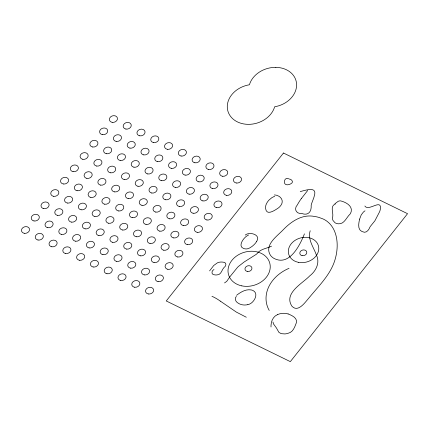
<?xml version="1.0" encoding="UTF-8"?>
<svg xmlns="http://www.w3.org/2000/svg" width="429" height="429" viewBox="0 0 429 429"><rect width="100%" height="100%" fill="white"/><g stroke="black" fill="none" stroke-linecap="round" stroke-linejoin="round"><path stroke-width="0.64" d="M359.625 219.112L361.229 214.897L363.277 212.205A10.328 8.301 -16 0 1 365.02 210.821M310.194 230.754C307.384 239.318 313.61 247.125 316.323 254.853C320.265 262.527 316.103 271.01 309.759 275.858C302.418 283.531 283.435 293.259 291.902 306.172C297.914 312.827 304.821 302.681 308.601 298.386C318.833 285.65 331.789 273.772 335.682 257.261A71.187 57.229 -16 0 0 336.904 250.472C338.068 240.084 335.843 227.922 327.027 221.3A26.754 21.504 -16 0 0 323.209 219.015L318.978 217.428A32.776 26.346 -16 0 0 314.328 216.425C302.273 214.007 291.291 221.375 283.322 229.676C277.064 236.293 263.889 245.013 270.49 255.357A16.458 13.229 -16 0 0 273.573 258.156C289.157 266.935 299.871 245.527 304.434 233.853M256.622 241.425C261.325 234.765 249.592 231.258 245.238 235.081M209.588 270.897L213.733 265.492L217.428 262.838A7.508 6.033 -16 0 1 220.238 262.087L221.203 262.033A9.883 7.942 -16 0 1 222.662 262.114C226.63 261.813 226.818 265.723 223.986 267.557C221.616 269.959 221.369 274.769 217.165 274.892A7.604 6.113 -16 0 1 214.629 274.855C211.148 274.871 211.213 270.753 214.001 269.503M301.485 198.391L307.7 190.481M236.347 296.407C233.977 298.681 235.934 302.129 238.422 303.308A13.406 10.773 -16 0 0 239.661 303.968L240.026 304.123A11.218 9.02 -16 0 0 247.871 304.628M334.877 203.775L338.202 201.298A4.757 3.823 -16 0 1 340.578 200.869C345.136 201.962 352.359 205.416 351.26 211.245A10.902 8.768 -16 0 1 350.434 213.438A10.505 8.446 -16 0 1 350.043 214.109C346.369 217.476 344.315 224.276 338.39 223.804A7.663 6.162 -16 0 1 336.4 223.402L336.03 223.268A6.837 5.497 -16 0 1 334.974 222.71L333.006 220.463A9.266 7.449 -16 0 1 332.395 218.039C334.239 213.31 329.306 206.44 335.355 204.006M236.545 295.318C240.642 292.117 245.699 288.985 251.121 289.924A9.438 7.588 -16 0 1 253.03 290.519C259.529 293.768 253.485 303.877 247.865 304.606M271.525 246.16C266.618 248.616 260.457 248.831 256.976 253.705A16.559 13.31 -16 0 1 255.957 254.547L244.187 261.958L238.347 266.522A21.305 17.128 -16 0 0 237.366 267.54L229.665 277.048A19.493 15.669 -16 0 0 228.968 278.078L226.748 281.365L224.528 282.936M248.638 234.969L247.533 235.569A12.479 10.033 -16 0 0 245.168 237.344C242.423 239.827 238.208 246.45 243.57 248.477A7.116 5.722 -16 0 0 245.109 248.863L246.316 248.933A5.411 4.349 -16 0 0 247.49 248.793L249.678 247.983L251.952 246.487A25.826 20.764 -16 0 0 252.837 245.779L253.925 244.803A15.975 12.843 -16 0 0 256.633 241.43M277.483 314.639C273.402 316.329 271.23 320.763 271.053 325.01A28.191 22.662 -16 0 0 271.015 326.968M274.694 196.235L271.857 197.667L269.026 200.053A16.522 13.283 -16 0 0 267.036 202.67L266.388 203.893A11.969 9.62 -16 0 0 265.599 206.864L265.578 207.223A13.878 11.154 -16 0 0 265.642 208.73C266.656 216.152 275.032 210.172 278.48 207.877A11.674 9.384 -16 0 0 281.108 205.003C282.738 202.788 282.62 199.517 280.566 197.597A10.596 8.516 -16 0 0 278.845 196.214L276.743 195.281L274.415 194.916M300.23 191.565C305.834 190.272 317.9 185.66 314.135 196.509A29.778 23.938 -16 0 1 313.663 198.123L311.534 203.791A20.024 16.093 -16 0 0 311.175 205.335C311.658 211.626 308.263 215.953 301.743 213.497C296.359 214.092 293.538 209.014 297.329 204.923A65.052 52.29 -16 0 1 301.469 198.386M288.149 313.899C291.688 315.39 297.683 317.905 296.38 322.694C294.755 326.925 293.184 332.207 288.084 333.295A11.878 9.545 -16 0 1 284.851 333.928L281.204 333.66L278.909 332.362L276.437 327.976L273.573 324.04L272.962 322.002M289.023 178.984C291.843 178.957 294.09 182.481 290.787 183.8A6.328 5.089 -16 0 1 288.288 184.695C286.626 185.162 284.454 184.341 284.422 182.389A6.558 5.271 -16 0 1 284.583 180.668C284.915 178.914 286.947 177.67 288.545 178.748M246.3 317.245L236.282 312.049L220.308 301.12M364.864 206.011C368.516 211.856 381.853 198.193 380.346 209.046A17.707 14.232 -16 0 1 379.912 210.891A16.972 13.642 -16 0 1 379.644 211.658L374.876 220.822L370.576 226.126A14.532 11.68 -16 0 0 369.868 227.214C368.747 230.207 365.996 233.698 362.462 231.676A8.564 6.885 -16 0 1 361.052 230.893L360.462 230.416A7.041 5.657 -16 0 1 359.738 229.585L358.923 227.697L358.698 225.295A37.087 29.81 -16 0 1 359.663 219.117M277.466 314.613A12.838 10.317 -16 0 1 288.106 313.969M211.958 296.289A51.823 41.661 -16 0 1 220.292 301.137M269.224 310.44A36.808 29.585 -16 0 1 289.028 268.323M283.472 153.019L166.248 300.97L290.326 361.642L407.55 213.69L283.472 153.019M112.151 122.335A4.118 3.309 -16 0 0 117.401 117.964A4.118 3.309 -16 0 0 110.725 116.779A4.118 3.309 -16 0 0 112.151 122.335M102.381 134.663A4.118 3.309 -16 0 0 107.636 130.293A4.118 3.309 -16 0 0 100.96 129.108A4.118 3.309 -16 0 0 102.381 134.663M92.616 146.991A4.118 3.309 -16 0 0 97.866 142.621A4.118 3.309 -16 0 0 91.189 141.441A4.118 3.309 -16 0 0 92.616 146.991M82.845 159.32A4.118 3.309 -16 0 0 88.095 154.949A4.118 3.309 -16 0 0 81.419 153.77A4.118 3.309 -16 0 0 82.845 159.32M73.08 171.648A4.118 3.309 -16 0 0 78.33 167.278A4.118 3.309 -16 0 0 71.654 166.098A4.118 3.309 -16 0 0 73.08 171.648M63.31 183.982A4.118 3.309 -16 0 0 68.56 179.612A4.118 3.309 -16 0 0 61.883 178.426A4.118 3.309 -16 0 0 63.31 183.982M53.539 196.31A4.118 3.309 -16 0 0 58.789 191.94A4.118 3.309 -16 0 0 52.113 190.76A4.118 3.309 -16 0 0 53.539 196.31M43.774 208.639A4.118 3.309 -16 0 0 49.024 204.268A4.118 3.309 -16 0 0 42.348 203.089A4.118 3.309 -16 0 0 43.774 208.639M34.004 220.967A4.118 3.309 -16 0 0 39.254 216.597A4.118 3.309 -16 0 0 32.577 215.417A4.118 3.309 -16 0 0 34.004 220.967M24.233 233.296A4.118 3.309 -16 0 0 29.488 228.925A4.118 3.309 -16 0 0 22.807 227.745A4.118 3.309 -16 0 0 24.233 233.296M125.938 129.075A4.118 3.309 -16 0 0 131.188 124.705A4.118 3.309 -16 0 0 124.512 123.52A4.118 3.309 -16 0 0 125.938 129.075M116.168 141.404A4.118 3.309 -16 0 0 121.423 137.033A4.118 3.309 -16 0 0 114.741 135.854A4.118 3.309 -16 0 0 116.168 141.404M106.403 153.732A4.118 3.309 -16 0 0 111.653 149.362A4.118 3.309 -16 0 0 104.976 148.182A4.118 3.309 -16 0 0 106.403 153.732M96.632 166.061A4.118 3.309 -16 0 0 101.882 161.69A4.118 3.309 -16 0 0 95.206 160.51A4.118 3.309 -16 0 0 96.632 166.061M86.862 178.389A4.118 3.309 -16 0 0 92.117 174.018A4.118 3.309 -16 0 0 85.435 172.839A4.118 3.309 -16 0 0 86.862 178.389M77.097 190.723A4.118 3.309 -16 0 0 82.347 186.352A4.118 3.309 -16 0 0 75.67 185.167A4.118 3.309 -16 0 0 77.097 190.723M67.326 203.051A4.118 3.309 -16 0 0 72.576 198.681A4.118 3.309 -16 0 0 65.9 197.501A4.118 3.309 -16 0 0 67.326 203.051M57.561 215.379A4.118 3.309 -16 0 0 62.811 211.009A4.118 3.309 -16 0 0 56.135 209.829A4.118 3.309 -16 0 0 57.561 215.379M47.791 227.708A4.118 3.309 -16 0 0 53.04 223.337A4.118 3.309 -16 0 0 46.364 222.158A4.118 3.309 -16 0 0 47.791 227.708M38.02 240.036A4.118 3.309 -16 0 0 43.27 235.666A4.118 3.309 -16 0 0 36.594 234.486A4.118 3.309 -16 0 0 38.02 240.036M139.725 135.816A4.118 3.309 -16 0 0 144.975 131.446A4.118 3.309 -16 0 0 138.299 130.266A4.118 3.309 -16 0 0 139.725 135.816M129.955 148.144A4.118 3.309 -16 0 0 135.205 143.774A4.118 3.309 -16 0 0 128.528 142.594A4.118 3.309 -16 0 0 129.955 148.144M120.19 160.473A4.118 3.309 -16 0 0 125.44 156.102A4.118 3.309 -16 0 0 118.763 154.923A4.118 3.309 -16 0 0 120.19 160.473M110.419 172.801A4.118 3.309 -16 0 0 115.669 168.431A4.118 3.309 -16 0 0 108.993 167.251A4.118 3.309 -16 0 0 110.419 172.801M100.649 185.135A4.118 3.309 -16 0 0 105.904 180.765A4.118 3.309 -16 0 0 99.222 179.579A4.118 3.309 -16 0 0 100.649 185.135M90.884 197.463A4.118 3.309 -16 0 0 96.134 193.093A4.118 3.309 -16 0 0 89.457 191.913A4.118 3.309 -16 0 0 90.884 197.463M81.113 209.792A4.118 3.309 -16 0 0 86.363 205.421A4.118 3.309 -16 0 0 79.687 204.242A4.118 3.309 -16 0 0 81.113 209.792M71.343 222.12A4.118 3.309 -16 0 0 76.598 217.75A4.118 3.309 -16 0 0 69.916 216.57A4.118 3.309 -16 0 0 71.343 222.12M61.578 234.448A4.118 3.309 -16 0 0 66.827 230.078A4.118 3.309 -16 0 0 60.151 228.898A4.118 3.309 -16 0 0 61.578 234.448M51.807 246.782A4.118 3.309 -16 0 0 57.057 242.412A4.118 3.309 -16 0 0 50.381 241.227A4.118 3.309 -16 0 0 51.807 246.782M153.512 142.557A4.118 3.309 -16 0 0 158.762 138.186A4.118 3.309 -16 0 0 152.086 137.007A4.118 3.309 -16 0 0 153.512 142.557M143.742 154.885A4.118 3.309 -16 0 0 148.992 150.515A4.118 3.309 -16 0 0 142.315 149.335A4.118 3.309 -16 0 0 143.742 154.885M133.971 167.213A4.118 3.309 -16 0 0 139.227 162.843A4.118 3.309 -16 0 0 132.55 161.663A4.118 3.309 -16 0 0 133.971 167.213M124.206 179.542A4.118 3.309 -16 0 0 129.456 175.171A4.118 3.309 -16 0 0 122.78 173.992A4.118 3.309 -16 0 0 124.206 179.542M114.436 191.876A4.118 3.309 -16 0 0 119.686 187.505A4.118 3.309 -16 0 0 113.009 186.32A4.118 3.309 -16 0 0 114.436 191.876M104.671 204.204A4.118 3.309 -16 0 0 109.921 199.834A4.118 3.309 -16 0 0 103.244 198.654A4.118 3.309 -16 0 0 104.671 204.204M94.9 216.532A4.118 3.309 -16 0 0 100.15 212.162A4.118 3.309 -16 0 0 93.474 210.982A4.118 3.309 -16 0 0 94.9 216.532M85.13 228.861A4.118 3.309 -16 0 0 90.385 224.49A4.118 3.309 -16 0 0 83.703 223.311A4.118 3.309 -16 0 0 85.13 228.861M75.365 241.189A4.118 3.309 -16 0 0 80.614 236.819A4.118 3.309 -16 0 0 73.938 235.639A4.118 3.309 -16 0 0 75.365 241.189M65.594 253.523A4.118 3.309 -16 0 0 70.844 249.152A4.118 3.309 -16 0 0 64.168 247.967A4.118 3.309 -16 0 0 65.594 253.523M167.299 149.297A4.118 3.309 -16 0 0 172.549 144.927A4.118 3.309 -16 0 0 165.873 143.747A4.118 3.309 -16 0 0 167.299 149.297M157.529 161.626A4.118 3.309 -16 0 0 162.779 157.255A4.118 3.309 -16 0 0 156.102 156.076A4.118 3.309 -16 0 0 157.529 161.626M147.758 173.954A4.118 3.309 -16 0 0 153.014 169.584A4.118 3.309 -16 0 0 146.332 168.404A4.118 3.309 -16 0 0 147.758 173.954M137.993 186.288A4.118 3.309 -16 0 0 143.243 181.917A4.118 3.309 -16 0 0 136.567 180.732A4.118 3.309 -16 0 0 137.993 186.288M128.223 198.616A4.118 3.309 -16 0 0 133.473 194.246A4.118 3.309 -16 0 0 126.796 193.066A4.118 3.309 -16 0 0 128.223 198.616M118.452 210.945A4.118 3.309 -16 0 0 123.708 206.574A4.118 3.309 -16 0 0 117.031 205.394A4.118 3.309 -16 0 0 118.452 210.945M108.687 223.273A4.118 3.309 -16 0 0 113.937 218.903A4.118 3.309 -16 0 0 107.261 217.723A4.118 3.309 -16 0 0 108.687 223.273M98.917 235.601A4.118 3.309 -16 0 0 104.167 231.231A4.118 3.309 -16 0 0 97.49 230.051A4.118 3.309 -16 0 0 98.917 235.601M89.152 247.935A4.118 3.309 -16 0 0 94.401 243.565A4.118 3.309 -16 0 0 87.725 242.38A4.118 3.309 -16 0 0 89.152 247.935M79.381 260.264A4.118 3.309 -16 0 0 84.631 255.893A4.118 3.309 -16 0 0 77.955 254.713A4.118 3.309 -16 0 0 79.381 260.264M181.086 156.038A4.118 3.309 -16 0 0 186.336 151.668A4.118 3.309 -16 0 0 179.66 150.488A4.118 3.309 -16 0 0 181.086 156.038M171.316 168.366A4.118 3.309 -16 0 0 176.566 163.996A4.118 3.309 -16 0 0 169.889 162.816A4.118 3.309 -16 0 0 171.316 168.366M161.545 180.7A4.118 3.309 -16 0 0 166.795 176.324A4.118 3.309 -16 0 0 160.119 175.145A4.118 3.309 -16 0 0 161.545 180.7M151.78 193.029A4.118 3.309 -16 0 0 157.03 188.658A4.118 3.309 -16 0 0 150.354 187.473A4.118 3.309 -16 0 0 151.78 193.029M142.01 205.357A4.118 3.309 -16 0 0 147.26 200.987A4.118 3.309 -16 0 0 140.583 199.807A4.118 3.309 -16 0 0 142.01 205.357M132.239 217.685A4.118 3.309 -16 0 0 137.494 213.315A4.118 3.309 -16 0 0 130.813 212.135A4.118 3.309 -16 0 0 132.239 217.685M122.474 230.014A4.118 3.309 -16 0 0 127.724 225.643A4.118 3.309 -16 0 0 121.048 224.464A4.118 3.309 -16 0 0 122.474 230.014M112.704 242.347A4.118 3.309 -16 0 0 117.954 237.977A4.118 3.309 -16 0 0 111.277 236.792A4.118 3.309 -16 0 0 112.704 242.347M102.933 254.676A4.118 3.309 -16 0 0 108.188 250.305A4.118 3.309 -16 0 0 101.512 249.12A4.118 3.309 -16 0 0 102.933 254.676M93.168 267.004A4.118 3.309 -16 0 0 98.418 262.634A4.118 3.309 -16 0 0 91.742 261.454A4.118 3.309 -16 0 0 93.168 267.004M194.868 162.779A4.118 3.309 -16 0 0 200.123 158.408A4.118 3.309 -16 0 0 193.441 157.228A4.118 3.309 -16 0 0 194.868 162.779M185.103 175.107A4.118 3.309 -16 0 0 190.353 170.737A4.118 3.309 -16 0 0 183.676 169.557A4.118 3.309 -16 0 0 185.103 175.107M175.332 187.441A4.118 3.309 -16 0 0 180.582 183.07A4.118 3.309 -16 0 0 173.906 181.885A4.118 3.309 -16 0 0 175.332 187.441M165.567 199.769A4.118 3.309 -16 0 0 170.817 195.399A4.118 3.309 -16 0 0 164.141 194.219A4.118 3.309 -16 0 0 165.567 199.769M155.797 212.098A4.118 3.309 -16 0 0 161.047 207.727A4.118 3.309 -16 0 0 154.37 206.547A4.118 3.309 -16 0 0 155.797 212.098M146.026 224.426A4.118 3.309 -16 0 0 151.276 220.056A4.118 3.309 -16 0 0 144.6 218.876A4.118 3.309 -16 0 0 146.026 224.426M136.261 236.754A4.118 3.309 -16 0 0 141.511 232.384A4.118 3.309 -16 0 0 134.835 231.204A4.118 3.309 -16 0 0 136.261 236.754M126.491 249.088A4.118 3.309 -16 0 0 131.741 244.718A4.118 3.309 -16 0 0 125.064 243.533A4.118 3.309 -16 0 0 126.491 249.088M116.72 261.417A4.118 3.309 -16 0 0 121.975 257.046A4.118 3.309 -16 0 0 115.294 255.866A4.118 3.309 -16 0 0 116.72 261.417M106.955 273.745A4.118 3.309 -16 0 0 112.205 269.374A4.118 3.309 -16 0 0 105.529 268.195A4.118 3.309 -16 0 0 106.955 273.745M208.655 169.519A4.118 3.309 -16 0 0 213.91 165.149A4.118 3.309 -16 0 0 207.228 163.969A4.118 3.309 -16 0 0 208.655 169.519M198.89 181.853A4.118 3.309 -16 0 0 204.14 177.483A4.118 3.309 -16 0 0 197.463 176.298A4.118 3.309 -16 0 0 198.89 181.853M189.119 194.181A4.118 3.309 -16 0 0 194.369 189.811A4.118 3.309 -16 0 0 187.693 188.626A4.118 3.309 -16 0 0 189.119 194.181M179.349 206.51A4.118 3.309 -16 0 0 184.604 202.139A4.118 3.309 -16 0 0 177.922 200.96A4.118 3.309 -16 0 0 179.349 206.51M169.584 218.838A4.118 3.309 -16 0 0 174.834 214.468A4.118 3.309 -16 0 0 168.157 213.288A4.118 3.309 -16 0 0 169.584 218.838M159.813 231.167A4.118 3.309 -16 0 0 165.063 226.796A4.118 3.309 -16 0 0 158.387 225.616A4.118 3.309 -16 0 0 159.813 231.167M150.048 243.5A4.118 3.309 -16 0 0 155.298 239.13A4.118 3.309 -16 0 0 148.622 237.945A4.118 3.309 -16 0 0 150.048 243.5M140.278 255.829A4.118 3.309 -16 0 0 145.528 251.458A4.118 3.309 -16 0 0 138.851 250.279A4.118 3.309 -16 0 0 140.278 255.829M130.507 268.157A4.118 3.309 -16 0 0 135.757 263.787A4.118 3.309 -16 0 0 129.081 262.607A4.118 3.309 -16 0 0 130.507 268.157M120.742 280.486A4.118 3.309 -16 0 0 125.992 276.115A4.118 3.309 -16 0 0 119.316 274.935A4.118 3.309 -16 0 0 120.742 280.486M222.442 176.26A4.118 3.309 -16 0 0 227.692 171.89A4.118 3.309 -16 0 0 221.015 170.71A4.118 3.309 -16 0 0 222.442 176.26M212.677 188.594A4.118 3.309 -16 0 0 217.927 184.223A4.118 3.309 -16 0 0 211.25 183.038A4.118 3.309 -16 0 0 212.677 188.594M202.906 200.922A4.118 3.309 -16 0 0 208.156 196.552A4.118 3.309 -16 0 0 201.48 195.372A4.118 3.309 -16 0 0 202.906 200.922M193.136 213.251A4.118 3.309 -16 0 0 198.391 208.88A4.118 3.309 -16 0 0 191.709 207.7A4.118 3.309 -16 0 0 193.136 213.251M183.371 225.579A4.118 3.309 -16 0 0 188.621 221.208A4.118 3.309 -16 0 0 181.944 220.029A4.118 3.309 -16 0 0 183.371 225.579M173.6 237.907A4.118 3.309 -16 0 0 178.85 233.537A4.118 3.309 -16 0 0 172.174 232.357A4.118 3.309 -16 0 0 173.6 237.907M163.83 250.241A4.118 3.309 -16 0 0 169.085 245.871A4.118 3.309 -16 0 0 162.403 244.686A4.118 3.309 -16 0 0 163.83 250.241M154.065 262.569A4.118 3.309 -16 0 0 159.315 258.199A4.118 3.309 -16 0 0 152.638 257.019A4.118 3.309 -16 0 0 154.065 262.569M144.294 274.898A4.118 3.309 -16 0 0 149.544 270.527A4.118 3.309 -16 0 0 142.868 269.348A4.118 3.309 -16 0 0 144.294 274.898M134.529 287.226A4.118 3.309 -16 0 0 139.779 282.856A4.118 3.309 -16 0 0 133.103 281.676A4.118 3.309 -16 0 0 134.529 287.226M236.229 183.006A4.118 3.309 -16 0 0 241.479 178.636A4.118 3.309 -16 0 0 234.802 177.45A4.118 3.309 -16 0 0 236.229 183.006M226.458 195.334A4.118 3.309 -16 0 0 231.714 190.964A4.118 3.309 -16 0 0 225.037 189.784A4.118 3.309 -16 0 0 226.458 195.334M216.693 207.663A4.118 3.309 -16 0 0 221.943 203.292A4.118 3.309 -16 0 0 215.267 202.113A4.118 3.309 -16 0 0 216.693 207.663M206.923 219.991A4.118 3.309 -16 0 0 212.173 215.621A4.118 3.309 -16 0 0 205.496 214.441A4.118 3.309 -16 0 0 206.923 219.991M197.158 232.32A4.118 3.309 -16 0 0 202.408 227.949A4.118 3.309 -16 0 0 195.731 226.769A4.118 3.309 -16 0 0 197.158 232.32M187.387 244.653A4.118 3.309 -16 0 0 192.637 240.283A4.118 3.309 -16 0 0 185.961 239.098A4.118 3.309 -16 0 0 187.387 244.653M177.617 256.982A4.118 3.309 -16 0 0 182.867 252.611A4.118 3.309 -16 0 0 176.19 251.432A4.118 3.309 -16 0 0 177.617 256.982M167.852 269.31A4.118 3.309 -16 0 0 173.102 264.94A4.118 3.309 -16 0 0 166.425 263.76A4.118 3.309 -16 0 0 167.852 269.31M158.081 281.639A4.118 3.309 -16 0 0 163.331 277.268A4.118 3.309 -16 0 0 156.655 276.088A4.118 3.309 -16 0 0 158.081 281.639M148.311 293.967A4.118 3.309 -16 0 0 153.566 289.596A4.118 3.309 -16 0 0 146.884 288.417A4.118 3.309 -16 0 0 148.311 293.967M247.238 271.434A3.555 2.858 -16 0 0 251.909 267.782A3.555 2.858 -16 0 0 246.214 266.586A3.555 2.858 -16 0 0 247.238 271.434M241.79 285.864A21.412 17.208 -16 0 0 269.943 263.856A21.412 17.208 -16 0 0 235.639 256.671A21.412 17.208 -16 0 0 241.79 285.864M302.08 255.652A3.555 2.858 -16 0 0 306.751 252A3.555 2.858 -16 0 0 301.056 250.804A3.555 2.858 -16 0 0 302.08 255.652M298.327 262.317A15.449 12.42 -16 0 0 318.565 246.369A15.449 12.42 -16 0 0 293.774 241.28A15.449 12.42 -16 0 0 298.327 262.317M275.847 67.358A24.265 19.503 -16 0 0 249.426 84.77A24.351 19.573 -16 0 0 227.284 106.151A24.351 19.573 -16 0 0 248.139 124.351A24.351 19.573 -16 0 0 274.646 106.773A24.265 19.503 -16 0 0 296.595 85.457A24.265 19.503 -16 0 0 275.847 67.358"/></g></svg>
